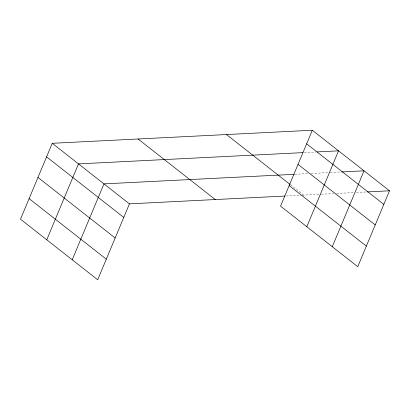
<?xml version="1.0" encoding="UTF-8"?>
<svg xmlns="http://www.w3.org/2000/svg" width="410" height="410" viewBox="0 0 410 410"><rect width="100%" height="100%" fill="white"/><g stroke="black" fill="none" stroke-linecap="round" stroke-linejoin="round"><path stroke-width="0.31" stroke-dasharray="2.05 1.54" d="M304.225 152.556L315.669 151.982M294.734 174.296L308.084 173.625M311.262 173.466L329.702 172.538M330.337 172.507L340.505 172M286.124 195.99L301.801 195.206M302.426 195.17L320.845 194.248M321.481 194.217L333.561 193.607M336.738 193.448L353.902 192.587M356.444 192.459L366.617 191.952M290.695 184.92L303.682 195.109"/><path stroke-width="0.61" d="M312.307 130.242L280.558 206.143L357.751 266.7L389.5 190.799L312.307 130.242L52.249 143.3L20.5 219.201L97.693 279.758L129.442 203.857L284.868 196.052M46.745 239.788L78.494 163.887L302.954 152.623M72.216 259.771L103.966 183.875L294.098 174.327M306.803 226.73L338.552 150.834L316.94 151.92M332.279 246.717L364.029 170.816L341.776 171.933M367.252 191.916L389.5 190.799M306.634 143.802L383.827 204.364M298.029 164.374L375.222 224.931M226.489 134.552L290.193 184.531M289.163 185.571L366.356 246.128M138.067 138.99L215.26 199.547M52.249 143.3L129.442 203.857M46.576 156.861L123.769 217.418M37.971 177.433L115.164 237.99M29.105 198.63L106.298 259.187"/></g></svg>
